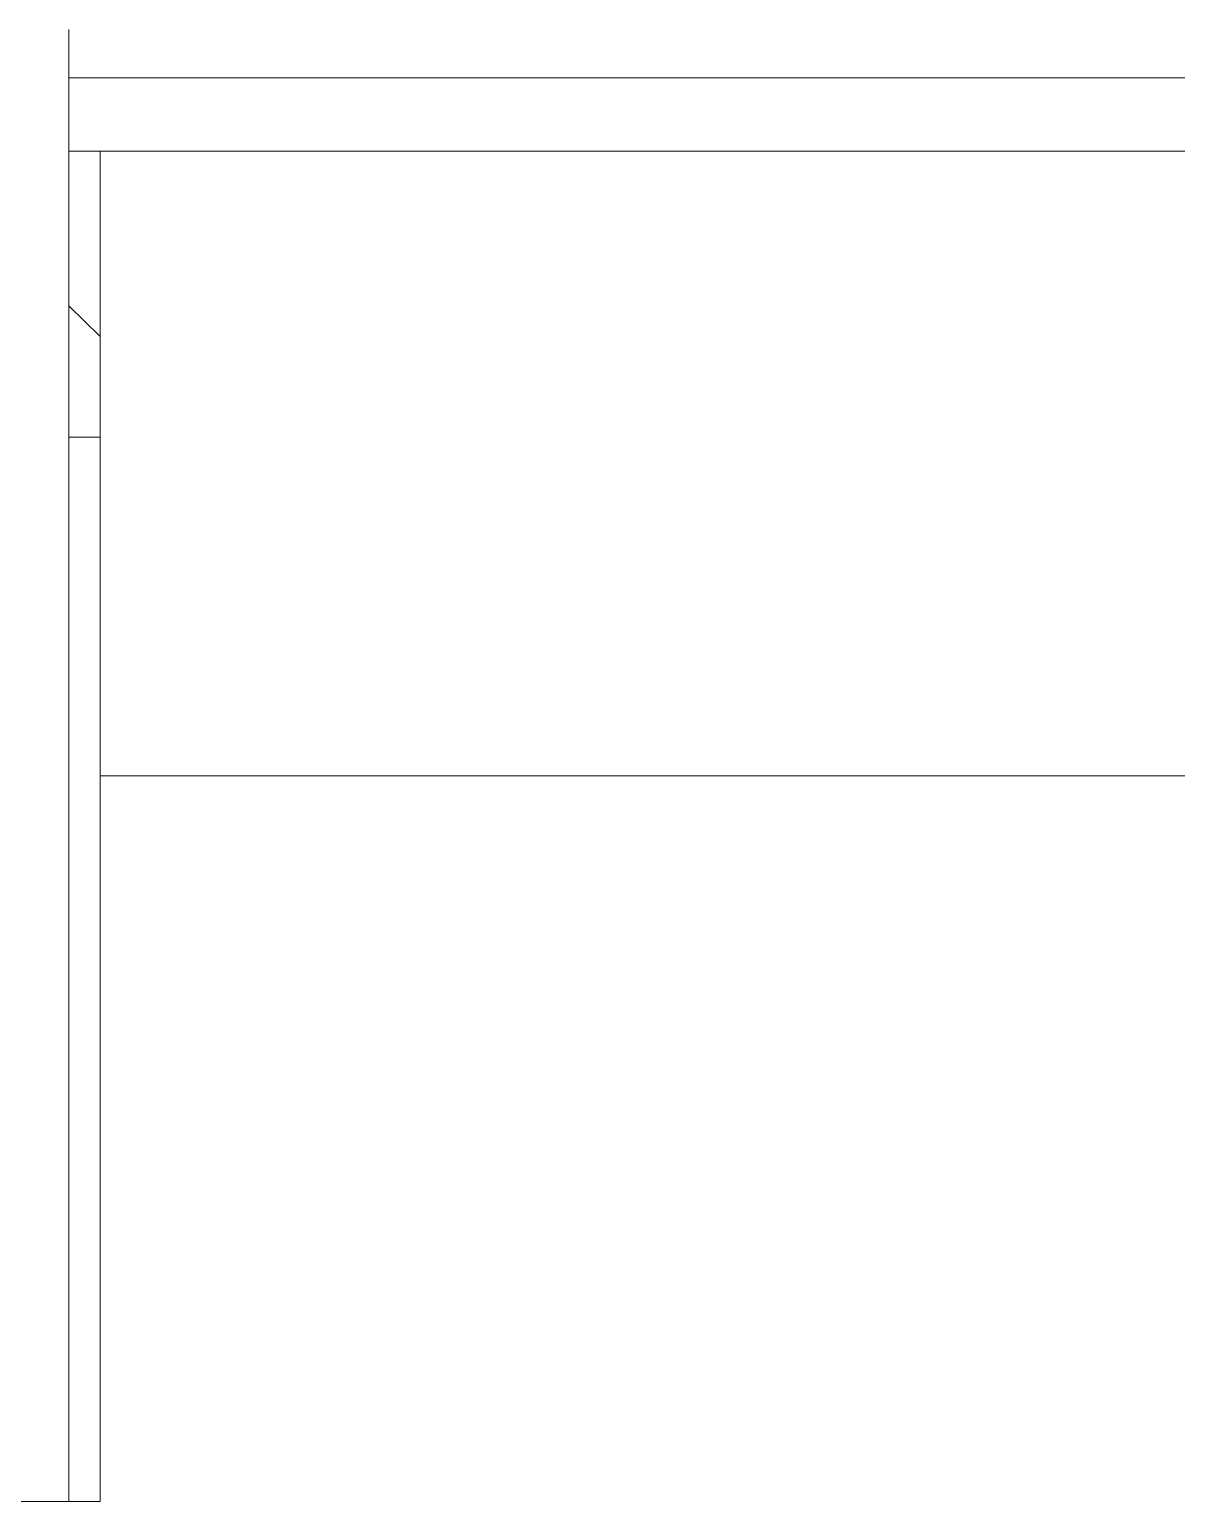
# Model space of a CAD drawing. Extents: x -319 to 3117, y -991 to 292.
# Drawn here: x 2427.18 to 2434.59, y -559.48 to -549.97 of the extents above; entities that cross this region are included whole.
import ezdxf

# ---------------------------------------------------------------- set-up
doc = ezdxf.new("R2010")
doc.units = 0
doc.layers.get('0').update_dxf_attribs({"lineweight": 15})
doc.layers.add('Layer 1', color=7, linetype='Continuous')

# ---------------------------------------------------------------- blocks, each defined once
blk = doc.blocks.new('A$C160C5CDC')
at = {"layer": 'Layer 1', "color": 0, "lineweight": 20}
for points in [[(3.6531, 42.3445), (3.6531, 42.3445), (3.6531, 42.3445), (3.6531, 42.3445)], [(3.6531, 41.4862), (3.6531, 41.4862), (3.6531, 42.3445), (3.6531, 42.3445)], [(3.6531, 41.4862), (3.6531, 41.4862), (3.6531, 42.3445), (3.6531, 42.3445)], [(3.6531, 41.4862), (3.6531, 41.4862), (3.6531, 42.3445), (3.6531, 42.3445)], [(3.6531, 41.4862), (3.6531, 41.4862), (3.6531, 42.3445), (3.6531, 42.3445)], [(3.6531, 41.4862), (3.6531, 41.4862), (3.6531, 42.3445), (3.6531, 42.3445)], [(3.6531, 41.4862), (3.6531, 41.4862), (3.6531, 42.3445), (3.6531, 42.3445)], [(3.6531, 41.4862), (3.6531, 41.4862), (3.6531, 42.3445), (3.6531, 42.3445)], [(3.6531, 41.4862), (3.6531, 41.4862), (3.6531, 42.3445), (3.6531, 42.3445)], [(3.6531, 41.4862), (3.6531, 41.4862), (3.6531, 42.3445), (3.6531, 42.3445)], [(3.6531, 41.4862), (3.6531, 41.4862), (3.6531, 42.3445), (3.6531, 42.3445)], [(3.6531, 41.4862), (3.6531, 41.4862), (3.6531, 42.3445), (3.6531, 42.3445)], [(3.6531, 41.4862), (3.6531, 41.4862), (3.6531, 42.3445), (3.6531, 42.3445)], [(3.6531, 41.4862), (3.6531, 41.4862), (3.6531, 42.3445), (3.6531, 42.3445)], [(3.6531, 41.4862), (3.6531, 41.4862), (3.6531, 42.3445), (3.6531, 42.3445)], [(3.6531, 41.4862), (3.6531, 41.4862), (3.6531, 42.3445), (3.6531, 42.3445)], [(3.6531, 41.4862), (3.6531, 41.4862), (3.6531, 42.3445), (3.6531, 42.3445)], [(3.6531, 41.4862), (3.6531, 41.4862), (3.6531, 42.3445), (3.6531, 42.3445)], [(3.6531, 41.4862), (3.6531, 41.4862), (3.6531, 42.3445), (3.6531, 42.3445)], [(3.6531, 41.4862), (3.6531, 41.4862), (3.6531, 42.3445), (3.6531, 42.3445)], [(3.6531, 41.4862), (3.6531, 41.4862), (3.6531, 42.3445), (3.6531, 42.3445)], [(3.6531, 41.4862), (3.6531, 41.4862), (3.6531, 42.3445), (3.6531, 42.3445)], [(3.6531, 42.033), (3.6531, 42.033), (3.6531, 42.033), (3.6531, 42.033)], [(3.6531, 42.033), (3.6531, 42.033), (14.6739, 42.033), (14.6739, 42.033)], [(3.6531, 42.033), (3.6531, 42.033), (14.6739, 42.033), (14.6739, 42.033)], [(3.6531, 42.033), (3.6531, 42.033), (14.6739, 42.033), (14.6739, 42.033)], [(3.6531, 42.033), (3.6531, 42.033), (14.6739, 42.033), (14.6739, 42.033)], [(3.6531, 42.033), (3.6531, 42.033), (14.6739, 42.033), (14.6739, 42.033)], [(3.6531, 42.033), (3.6531, 42.033), (14.6739, 42.033), (14.6739, 42.033)], [(3.6531, 42.033), (3.6531, 42.033), (14.6739, 42.033), (14.6739, 42.033)], [(3.6531, 42.033), (3.6531, 42.033), (14.6739, 42.033), (14.6739, 42.033)], [(3.6531, 42.033), (3.6531, 42.033), (14.6739, 42.033), (14.6739, 42.033)], [(3.6531, 42.033), (3.6531, 42.033), (14.6739, 42.033), (14.6739, 42.033)], [(3.6531, 42.033), (3.6531, 42.033), (14.6739, 42.033), (14.6739, 42.033)], [(3.6531, 42.033), (3.6531, 42.033), (14.6739, 42.033), (14.6739, 42.033)], [(3.6531, 42.033), (3.6531, 42.033), (14.6739, 42.033), (14.6739, 42.033)], [(3.6531, 42.033), (3.6531, 42.033), (14.6739, 42.033), (14.6739, 42.033)], [(3.6531, 42.033), (3.6531, 42.033), (14.6739, 42.033), (14.6739, 42.033)], [(3.6531, 42.033), (3.6531, 42.033), (14.6739, 42.033), (14.6739, 42.033)], [(3.6531, 42.033), (3.6531, 42.033), (14.6739, 42.033), (14.6739, 42.033)], [(3.6531, 42.033), (3.6531, 42.033), (14.6739, 42.033), (14.6739, 42.033)], [(3.6531, 42.033), (3.6531, 42.033), (14.6739, 42.033), (14.6739, 42.033)], [(3.6531, 42.033), (3.6531, 42.033), (14.6739, 42.033), (14.6739, 42.033)], [(3.6531, 42.033), (3.6531, 42.033), (14.6739, 42.033), (14.6739, 42.033)], [(3.6531, 41.5593), (3.6531, 41.5593), (3.6531, 41.5593), (3.6531, 41.5593)], [(14.6739, 41.5593), (14.6739, 41.5593), (3.6531, 41.5593), (3.6531, 41.5593)], [(14.6739, 41.5593), (14.6739, 41.5593), (3.6531, 41.5593), (3.6531, 41.5593)], [(14.6739, 41.5593), (14.6739, 41.5593), (3.6531, 41.5593), (3.6531, 41.5593)], [(14.6739, 41.5593), (14.6739, 41.5593), (3.6531, 41.5593), (3.6531, 41.5593)], [(14.6739, 41.5593), (14.6739, 41.5593), (3.6531, 41.5593), (3.6531, 41.5593)], [(14.6739, 41.5593), (14.6739, 41.5593), (3.6531, 41.5593), (3.6531, 41.5593)], [(14.6739, 41.5593), (14.6739, 41.5593), (3.6531, 41.5593), (3.6531, 41.5593)], [(14.6739, 41.5593), (14.6739, 41.5593), (3.6531, 41.5593), (3.6531, 41.5593)], [(14.6739, 41.5593), (14.6739, 41.5593), (3.6531, 41.5593), (3.6531, 41.5593)], [(14.6739, 41.5593), (14.6739, 41.5593), (3.6531, 41.5593), (3.6531, 41.5593)], [(14.6739, 41.5593), (14.6739, 41.5593), (3.6531, 41.5593), (3.6531, 41.5593)], [(14.6739, 41.5593), (14.6739, 41.5593), (3.6531, 41.5593), (3.6531, 41.5593)], [(14.6739, 41.5593), (14.6739, 41.5593), (3.6531, 41.5593), (3.6531, 41.5593)], [(14.6739, 41.5593), (14.6739, 41.5593), (3.6531, 41.5593), (3.6531, 41.5593)], [(14.6739, 41.5593), (14.6739, 41.5593), (3.6531, 41.5593), (3.6531, 41.5593)], [(14.6739, 41.5593), (14.6739, 41.5593), (3.6531, 41.5593), (3.6531, 41.5593)], [(14.6739, 41.5593), (14.6739, 41.5593), (3.6531, 41.5593), (3.6531, 41.5593)], [(14.6739, 41.5593), (14.6739, 41.5593), (3.6531, 41.5593), (3.6531, 41.5593)], [(14.6739, 41.5593), (14.6739, 41.5593), (3.6531, 41.5593), (3.6531, 41.5593)], [(14.6739, 41.5593), (14.6739, 41.5593), (3.6531, 41.5593), (3.6531, 41.5593)], [(14.6739, 41.5593), (14.6739, 41.5593), (3.6531, 41.5593), (3.6531, 41.5593)], [(3.8553, 41.5593), (3.8553, 41.5593), (3.8553, 41.5593), (3.8553, 41.5593)], [(3.8553, 37.5259), (3.8553, 37.5259), (3.8553, 41.5593), (3.8553, 41.5593)], [(3.8553, 37.5259), (3.8553, 37.5259), (3.8553, 41.5593), (3.8553, 41.5593)], [(3.8553, 37.5259), (3.8553, 37.5259), (3.8553, 41.5593), (3.8553, 41.5593)], [(3.8553, 37.5259), (3.8553, 37.5259), (3.8553, 41.5593), (3.8553, 41.5593)], [(3.8553, 37.5259), (3.8553, 37.5259), (3.8553, 41.5593), (3.8553, 41.5593)], [(3.8553, 37.5259), (3.8553, 37.5259), (3.8553, 41.5593), (3.8553, 41.5593)], [(3.8553, 37.5259), (3.8553, 37.5259), (3.8553, 41.5593), (3.8553, 41.5593)], [(3.8553, 37.5259), (3.8553, 37.5259), (3.8553, 41.5593), (3.8553, 41.5593)], [(3.8553, 37.5259), (3.8553, 37.5259), (3.8553, 41.5593), (3.8553, 41.5593)], [(3.8553, 37.5259), (3.8553, 37.5259), (3.8553, 41.5593), (3.8553, 41.5593)], [(3.8553, 37.5259), (3.8553, 37.5259), (3.8553, 41.5593), (3.8553, 41.5593)], [(3.8553, 37.5259), (3.8553, 37.5259), (3.8553, 41.5593), (3.8553, 41.5593)], [(3.8553, 37.5259), (3.8553, 37.5259), (3.8553, 41.5593), (3.8553, 41.5593)], [(3.8553, 37.5259), (3.8553, 37.5259), (3.8553, 41.5593), (3.8553, 41.5593)], [(3.8553, 37.5259), (3.8553, 37.5259), (3.8553, 41.5593), (3.8553, 41.5593)], [(3.8553, 37.5259), (3.8553, 37.5259), (3.8553, 41.5593), (3.8553, 41.5593)], [(3.8553, 37.5259), (3.8553, 37.5259), (3.8553, 41.5593), (3.8553, 41.5593)], [(3.8553, 37.5259), (3.8553, 37.5259), (3.8553, 41.5593), (3.8553, 41.5593)], [(3.8553, 37.5259), (3.8553, 37.5259), (3.8553, 41.5593), (3.8553, 41.5593)], [(3.8553, 37.5259), (3.8553, 37.5259), (3.8553, 41.5593), (3.8553, 41.5593)], [(3.8553, 37.5259), (3.8553, 37.5259), (3.8553, 41.5593), (3.8553, 41.5593)], [(3.6531, 41.4862), (3.6531, 41.4862), (3.6531, 41.4862), (3.6531, 41.4862)], [(3.6531, 41.4862), (3.6531, 41.4862), (3.6531, 41.4862), (3.6531, 41.4862)], [(3.6531, 41.4862), (3.6531, 41.4862), (3.6531, 32.8396), (3.6531, 32.8396)], [(3.6531, 41.4862), (3.6531, 41.4862), (3.6531, 32.8396), (3.6531, 32.8396)], [(3.6531, 41.4862), (3.6531, 41.4862), (3.6531, 32.8396), (3.6531, 32.8396)], [(3.6531, 41.4862), (3.6531, 41.4862), (3.6531, 32.8396), (3.6531, 32.8396)], [(3.6531, 41.4862), (3.6531, 41.4862), (3.6531, 32.8396), (3.6531, 32.8396)], [(3.6531, 41.4862), (3.6531, 41.4862), (3.6531, 32.8396), (3.6531, 32.8396)], [(3.6531, 41.4862), (3.6531, 41.4862), (3.6531, 32.8396), (3.6531, 32.8396)], [(3.6531, 41.4862), (3.6531, 41.4862), (3.6531, 32.8396), (3.6531, 32.8396)], [(3.6531, 41.4862), (3.6531, 41.4862), (3.6531, 32.8396), (3.6531, 32.8396)], [(3.6531, 41.4862), (3.6531, 41.4862), (3.6531, 32.8396), (3.6531, 32.8396)], [(3.6531, 41.4862), (3.6531, 41.4862), (3.6531, 32.8396), (3.6531, 32.8396)], [(3.6531, 41.4862), (3.6531, 41.4862), (3.6531, 32.8396), (3.6531, 32.8396)], [(3.6531, 41.4862), (3.6531, 41.4862), (3.6531, 32.8396), (3.6531, 32.8396)], [(3.6531, 41.4862), (3.6531, 41.4862), (3.6531, 32.8396), (3.6531, 32.8396)], [(3.6531, 41.4862), (3.6531, 41.4862), (3.6531, 32.8396), (3.6531, 32.8396)], [(3.6531, 41.4862), (3.6531, 41.4862), (3.6531, 32.8396), (3.6531, 32.8396)], [(3.6531, 41.4862), (3.6531, 41.4862), (3.6531, 32.8396), (3.6531, 32.8396)], [(3.6531, 41.4862), (3.6531, 41.4862), (3.6531, 32.8396), (3.6531, 32.8396)], [(3.6531, 41.4862), (3.6531, 41.4862), (3.6531, 32.8396), (3.6531, 32.8396)], [(3.6531, 41.4862), (3.6531, 41.4862), (3.6531, 32.8396), (3.6531, 32.8396)], [(3.6531, 41.4862), (3.6531, 41.4862), (3.6531, 32.8396), (3.6531, 32.8396)], [(3.6531, 40.5608), (3.6531, 40.5608), (3.6531, 40.5608), (3.6531, 40.5608)], [(3.8553, 40.3611), (3.8553, 40.3611), (3.6531, 40.5608), (3.6531, 40.5608)], [(3.8553, 40.3611), (3.8553, 40.3611), (3.6531, 40.5608), (3.6531, 40.5608)], [(3.8553, 40.3611), (3.8553, 40.3611), (3.6531, 40.5608), (3.6531, 40.5608)], [(3.8553, 40.3611), (3.8553, 40.3611), (3.6531, 40.5608), (3.6531, 40.5608)], [(3.8553, 40.3611), (3.8553, 40.3611), (3.6531, 40.5608), (3.6531, 40.5608)], [(3.8553, 40.3611), (3.8553, 40.3611), (3.6531, 40.5608), (3.6531, 40.5608)], [(3.8553, 40.3611), (3.8553, 40.3611), (3.6531, 40.5608), (3.6531, 40.5608)], [(3.8553, 40.3611), (3.8553, 40.3611), (3.6531, 40.5608), (3.6531, 40.5608)], [(3.8553, 40.3611), (3.8553, 40.3611), (3.6531, 40.5608), (3.6531, 40.5608)], [(3.8553, 40.3611), (3.8553, 40.3611), (3.6531, 40.5608), (3.6531, 40.5608)], [(3.8553, 40.3611), (3.8553, 40.3611), (3.6531, 40.5608), (3.6531, 40.5608)], [(3.8553, 40.3611), (3.8553, 40.3611), (3.6531, 40.5608), (3.6531, 40.5608)], [(3.8553, 40.3611), (3.8553, 40.3611), (3.6531, 40.5608), (3.6531, 40.5608)], [(3.8553, 40.3611), (3.8553, 40.3611), (3.6531, 40.5608), (3.6531, 40.5608)], [(3.8553, 40.3611), (3.8553, 40.3611), (3.6531, 40.5608), (3.6531, 40.5608)], [(3.8553, 40.3611), (3.8553, 40.3611), (3.6531, 40.5608), (3.6531, 40.5608)], [(3.8553, 40.3611), (3.8553, 40.3611), (3.6531, 40.5608), (3.6531, 40.5608)], [(3.8553, 40.3611), (3.8553, 40.3611), (3.6531, 40.5608), (3.6531, 40.5608)], [(3.8553, 40.3611), (3.8553, 40.3611), (3.6531, 40.5608), (3.6531, 40.5608)], [(3.8553, 40.3611), (3.8553, 40.3611), (3.6531, 40.5608), (3.6531, 40.5608)], [(3.8553, 40.3611), (3.8553, 40.3611), (3.6531, 40.5608), (3.6531, 40.5608)], [(3.8553, 40.3611), (3.8553, 40.3611), (3.8553, 40.3611), (3.8553, 40.3611)], [(3.6531, 39.7118), (3.6531, 39.7118), (3.6531, 39.7118), (3.6531, 39.7118)], [(3.8553, 39.7118), (3.8553, 39.7118), (3.6531, 39.7118), (3.6531, 39.7118)], [(3.8553, 39.7118), (3.8553, 39.7118), (3.6531, 39.7118), (3.6531, 39.7118)], [(3.8553, 39.7118), (3.8553, 39.7118), (3.6531, 39.7118), (3.6531, 39.7118)], [(3.8553, 39.7118), (3.8553, 39.7118), (3.6531, 39.7118), (3.6531, 39.7118)], [(3.8553, 39.7118), (3.8553, 39.7118), (3.6531, 39.7118), (3.6531, 39.7118)], [(3.8553, 39.7118), (3.8553, 39.7118), (3.6531, 39.7118), (3.6531, 39.7118)], [(3.8553, 39.7118), (3.8553, 39.7118), (3.6531, 39.7118), (3.6531, 39.7118)], [(3.8553, 39.7118), (3.8553, 39.7118), (3.6531, 39.7118), (3.6531, 39.7118)], [(3.8553, 39.7118), (3.8553, 39.7118), (3.6531, 39.7118), (3.6531, 39.7118)], [(3.8553, 39.7118), (3.8553, 39.7118), (3.6531, 39.7118), (3.6531, 39.7118)], [(3.8553, 39.7118), (3.8553, 39.7118), (3.6531, 39.7118), (3.6531, 39.7118)], [(3.8553, 39.7118), (3.8553, 39.7118), (3.6531, 39.7118), (3.6531, 39.7118)], [(3.8553, 39.7118), (3.8553, 39.7118), (3.6531, 39.7118), (3.6531, 39.7118)], [(3.8553, 39.7118), (3.8553, 39.7118), (3.6531, 39.7118), (3.6531, 39.7118)], [(3.8553, 39.7118), (3.8553, 39.7118), (3.6531, 39.7118), (3.6531, 39.7118)], [(3.8553, 39.7118), (3.8553, 39.7118), (3.6531, 39.7118), (3.6531, 39.7118)], [(3.8553, 39.7118), (3.8553, 39.7118), (3.6531, 39.7118), (3.6531, 39.7118)], [(3.8553, 39.7118), (3.8553, 39.7118), (3.6531, 39.7118), (3.6531, 39.7118)], [(3.8553, 39.7118), (3.8553, 39.7118), (3.6531, 39.7118), (3.6531, 39.7118)], [(3.8553, 39.7118), (3.8553, 39.7118), (3.6531, 39.7118), (3.6531, 39.7118)], [(3.8553, 39.7118), (3.8553, 39.7118), (3.6531, 39.7118), (3.6531, 39.7118)], [(3.8553, 39.7118), (3.8553, 39.7118), (3.8553, 39.7118), (3.8553, 39.7118)], [(3.8553, 37.5259), (3.8553, 37.5259), (3.8553, 37.5259), (3.8553, 37.5259)], [(3.8553, 37.5259), (3.8553, 37.5259), (3.8553, 37.4825), (3.8553, 37.4825)], [(3.8553, 37.5259), (3.8553, 37.5259), (3.8553, 37.4825), (3.8553, 37.4825)], [(3.8553, 37.5259), (3.8553, 37.5259), (3.8553, 37.4825), (3.8553, 37.4825)], [(3.8553, 37.5259), (3.8553, 37.5259), (3.8553, 37.4825), (3.8553, 37.4825)], [(3.8553, 37.5259), (3.8553, 37.5259), (3.8553, 37.4825), (3.8553, 37.4825)], [(3.8553, 37.5259), (3.8553, 37.5259), (3.8553, 37.4825), (3.8553, 37.4825)], [(3.8553, 37.5259), (3.8553, 37.5259), (3.8553, 37.4825), (3.8553, 37.4825)], [(3.8553, 37.5259), (3.8553, 37.5259), (3.8553, 37.4825), (3.8553, 37.4825)], [(3.8553, 37.5259), (3.8553, 37.5259), (3.8553, 37.4825), (3.8553, 37.4825)], [(3.8553, 37.5259), (3.8553, 37.5259), (3.8553, 37.4825), (3.8553, 37.4825)], [(3.8553, 37.5259), (3.8553, 37.5259), (3.8553, 37.4825), (3.8553, 37.4825)], [(3.8553, 37.5259), (3.8553, 37.5259), (3.8553, 37.4825), (3.8553, 37.4825)], [(3.8553, 37.5259), (3.8553, 37.5259), (3.8553, 37.4825), (3.8553, 37.4825)], [(3.8553, 37.5259), (3.8553, 37.5259), (3.8553, 37.4825), (3.8553, 37.4825)], [(3.8553, 37.5259), (3.8553, 37.5259), (3.8553, 37.4825), (3.8553, 37.4825)], [(3.8553, 37.5259), (3.8553, 37.5259), (3.8553, 37.4825), (3.8553, 37.4825)], [(3.8553, 37.5259), (3.8553, 37.5259), (3.8553, 37.4825), (3.8553, 37.4825)], [(3.8553, 37.5259), (3.8553, 37.5259), (3.8553, 37.4825), (3.8553, 37.4825)], [(3.8553, 37.5259), (3.8553, 37.5259), (3.8553, 37.4825), (3.8553, 37.4825)], [(3.8553, 37.5259), (3.8553, 37.5259), (3.8553, 37.4825), (3.8553, 37.4825)], [(3.8553, 37.5259), (3.8553, 37.5259), (3.8553, 37.4825), (3.8553, 37.4825)], [(3.8553, 37.5259), (3.8553, 37.5259), (3.8553, 37.5259), (3.8553, 37.5259)], [(3.8553, 37.5259), (3.8553, 37.5259), (3.8553, 37.5259), (3.8553, 37.5259)], [(14.5724, 37.5259), (14.5724, 37.5259), (3.8553, 37.5259), (3.8553, 37.5259)], [(14.5724, 37.5259), (14.5724, 37.5259), (3.8553, 37.5259), (3.8553, 37.5259)], [(14.5724, 37.5259), (14.5724, 37.5259), (3.8553, 37.5259), (3.8553, 37.5259)], [(14.5724, 37.5259), (14.5724, 37.5259), (3.8553, 37.5259), (3.8553, 37.5259)], [(14.5724, 37.5259), (14.5724, 37.5259), (3.8553, 37.5259), (3.8553, 37.5259)], [(14.5724, 37.5259), (14.5724, 37.5259), (3.8553, 37.5259), (3.8553, 37.5259)], [(14.5724, 37.5259), (14.5724, 37.5259), (3.8553, 37.5259), (3.8553, 37.5259)], [(14.5724, 37.5259), (14.5724, 37.5259), (3.8553, 37.5259), (3.8553, 37.5259)], [(14.5724, 37.5259), (14.5724, 37.5259), (3.8553, 37.5259), (3.8553, 37.5259)], [(14.5724, 37.5259), (14.5724, 37.5259), (3.8553, 37.5259), (3.8553, 37.5259)], [(14.5724, 37.5259), (14.5724, 37.5259), (3.8553, 37.5259), (3.8553, 37.5259)], [(14.5724, 37.5259), (14.5724, 37.5259), (3.8553, 37.5259), (3.8553, 37.5259)], [(14.5724, 37.5259), (14.5724, 37.5259), (3.8553, 37.5259), (3.8553, 37.5259)], [(14.5724, 37.5259), (14.5724, 37.5259), (3.8553, 37.5259), (3.8553, 37.5259)], [(14.5724, 37.5259), (14.5724, 37.5259), (3.8553, 37.5259), (3.8553, 37.5259)], [(14.5724, 37.5259), (14.5724, 37.5259), (3.8553, 37.5259), (3.8553, 37.5259)], [(14.5724, 37.5259), (14.5724, 37.5259), (3.8553, 37.5259), (3.8553, 37.5259)], [(14.5724, 37.5259), (14.5724, 37.5259), (3.8553, 37.5259), (3.8553, 37.5259)], [(14.5724, 37.5259), (14.5724, 37.5259), (3.8553, 37.5259), (3.8553, 37.5259)], [(14.5724, 37.5259), (14.5724, 37.5259), (3.8553, 37.5259), (3.8553, 37.5259)], [(14.5724, 37.5259), (14.5724, 37.5259), (3.8553, 37.5259), (3.8553, 37.5259)], [(3.8553, 37.4825), (3.8553, 37.4825), (3.8553, 37.4825), (3.8553, 37.4825)], [(3.8553, 37.4825), (3.8553, 37.4825), (3.8553, 37.4825), (3.8553, 37.4825)], [(3.8553, 36.4445), (3.8553, 36.4445), (3.8553, 37.4825), (3.8553, 37.4825)], [(3.8553, 36.4445), (3.8553, 36.4445), (3.8553, 37.4825), (3.8553, 37.4825)], [(3.8553, 36.4445), (3.8553, 36.4445), (3.8553, 37.4825), (3.8553, 37.4825)], [(3.8553, 36.4445), (3.8553, 36.4445), (3.8553, 37.4825), (3.8553, 37.4825)], [(3.8553, 36.4445), (3.8553, 36.4445), (3.8553, 37.4825), (3.8553, 37.4825)], [(3.8553, 36.4445), (3.8553, 36.4445), (3.8553, 37.4825), (3.8553, 37.4825)], [(3.8553, 36.4445), (3.8553, 36.4445), (3.8553, 37.4825), (3.8553, 37.4825)], [(3.8553, 36.4445), (3.8553, 36.4445), (3.8553, 37.4825), (3.8553, 37.4825)], [(3.8553, 36.4445), (3.8553, 36.4445), (3.8553, 37.4825), (3.8553, 37.4825)], [(3.8553, 36.4445), (3.8553, 36.4445), (3.8553, 37.4825), (3.8553, 37.4825)], [(3.8553, 36.4445), (3.8553, 36.4445), (3.8553, 37.4825), (3.8553, 37.4825)], [(3.8553, 36.4445), (3.8553, 36.4445), (3.8553, 37.4825), (3.8553, 37.4825)], [(3.8553, 36.4445), (3.8553, 36.4445), (3.8553, 37.4825), (3.8553, 37.4825)], [(3.8553, 36.4445), (3.8553, 36.4445), (3.8553, 37.4825), (3.8553, 37.4825)], [(3.8553, 36.4445), (3.8553, 36.4445), (3.8553, 37.4825), (3.8553, 37.4825)], [(3.8553, 36.4445), (3.8553, 36.4445), (3.8553, 37.4825), (3.8553, 37.4825)], [(3.8553, 36.4445), (3.8553, 36.4445), (3.8553, 37.4825), (3.8553, 37.4825)], [(3.8553, 36.4445), (3.8553, 36.4445), (3.8553, 37.4825), (3.8553, 37.4825)], [(3.8553, 36.4445), (3.8553, 36.4445), (3.8553, 37.4825), (3.8553, 37.4825)], [(3.8553, 36.4445), (3.8553, 36.4445), (3.8553, 37.4825), (3.8553, 37.4825)], [(3.8553, 36.4445), (3.8553, 36.4445), (3.8553, 37.4825), (3.8553, 37.4825)], [(3.8553, 36.4445), (3.8553, 36.4445), (3.8553, 36.4445), (3.8553, 36.4445)], [(3.8553, 36.4445), (3.8553, 36.4445), (3.8553, 36.4445), (3.8553, 36.4445)], [(3.8553, 36.4445), (3.8553, 36.4445), (3.8553, 34.5642), (3.8553, 34.5642)], [(3.8553, 36.4445), (3.8553, 36.4445), (3.8553, 34.5642), (3.8553, 34.5642)], [(3.8553, 36.4445), (3.8553, 36.4445), (3.8553, 34.5642), (3.8553, 34.5642)], [(3.8553, 36.4445), (3.8553, 36.4445), (3.8553, 34.5642), (3.8553, 34.5642)], [(3.8553, 36.4445), (3.8553, 36.4445), (3.8553, 34.5642), (3.8553, 34.5642)], [(3.8553, 36.4445), (3.8553, 36.4445), (3.8553, 34.5642), (3.8553, 34.5642)], [(3.8553, 36.4445), (3.8553, 36.4445), (3.8553, 34.5642), (3.8553, 34.5642)], [(3.8553, 36.4445), (3.8553, 36.4445), (3.8553, 34.5642), (3.8553, 34.5642)], [(3.8553, 36.4445), (3.8553, 36.4445), (3.8553, 34.5642), (3.8553, 34.5642)], [(3.8553, 36.4445), (3.8553, 36.4445), (3.8553, 34.5642), (3.8553, 34.5642)], [(3.8553, 36.4445), (3.8553, 36.4445), (3.8553, 34.5642), (3.8553, 34.5642)], [(3.8553, 36.4445), (3.8553, 36.4445), (3.8553, 34.5642), (3.8553, 34.5642)], [(3.8553, 36.4445), (3.8553, 36.4445), (3.8553, 34.5642), (3.8553, 34.5642)], [(3.8553, 36.4445), (3.8553, 36.4445), (3.8553, 34.5642), (3.8553, 34.5642)], [(3.8553, 36.4445), (3.8553, 36.4445), (3.8553, 34.5642), (3.8553, 34.5642)], [(3.8553, 36.4445), (3.8553, 36.4445), (3.8553, 34.5642), (3.8553, 34.5642)], [(3.8553, 36.4445), (3.8553, 36.4445), (3.8553, 34.5642), (3.8553, 34.5642)], [(3.8553, 36.4445), (3.8553, 36.4445), (3.8553, 34.5642), (3.8553, 34.5642)], [(3.8553, 36.4445), (3.8553, 36.4445), (3.8553, 34.5642), (3.8553, 34.5642)], [(3.8553, 36.4445), (3.8553, 36.4445), (3.8553, 34.5642), (3.8553, 34.5642)], [(3.8553, 36.4445), (3.8553, 36.4445), (3.8553, 34.5642), (3.8553, 34.5642)], [(3.8553, 34.5642), (3.8553, 34.5642), (3.8553, 34.5642), (3.8553, 34.5642)], [(3.8553, 34.3738), (3.8553, 34.3738), (3.8553, 34.5642), (3.8553, 34.5642)], [(3.8553, 34.3738), (3.8553, 34.3738), (3.8553, 34.5642), (3.8553, 34.5642)], [(3.8553, 34.3738), (3.8553, 34.3738), (3.8553, 34.5642), (3.8553, 34.5642)], [(3.8553, 34.3738), (3.8553, 34.3738), (3.8553, 34.5642), (3.8553, 34.5642)], [(3.8553, 34.3738), (3.8553, 34.3738), (3.8553, 34.5642), (3.8553, 34.5642)], [(3.8553, 34.3738), (3.8553, 34.3738), (3.8553, 34.5642), (3.8553, 34.5642)], [(3.8553, 34.3738), (3.8553, 34.3738), (3.8553, 34.5642), (3.8553, 34.5642)], [(3.8553, 34.3738), (3.8553, 34.3738), (3.8553, 34.5642), (3.8553, 34.5642)], [(3.8553, 34.3738), (3.8553, 34.3738), (3.8553, 34.5642), (3.8553, 34.5642)], [(3.8553, 34.3738), (3.8553, 34.3738), (3.8553, 34.5642), (3.8553, 34.5642)], [(3.8553, 34.3738), (3.8553, 34.3738), (3.8553, 34.5642), (3.8553, 34.5642)], [(3.8553, 34.3738), (3.8553, 34.3738), (3.8553, 34.5642), (3.8553, 34.5642)], [(3.8553, 34.3738), (3.8553, 34.3738), (3.8553, 34.5642), (3.8553, 34.5642)], [(3.8553, 34.3738), (3.8553, 34.3738), (3.8553, 34.5642), (3.8553, 34.5642)], [(3.8553, 34.3738), (3.8553, 34.3738), (3.8553, 34.5642), (3.8553, 34.5642)], [(3.8553, 34.3738), (3.8553, 34.3738), (3.8553, 34.5642), (3.8553, 34.5642)], [(3.8553, 34.3738), (3.8553, 34.3738), (3.8553, 34.5642), (3.8553, 34.5642)], [(3.8553, 34.3738), (3.8553, 34.3738), (3.8553, 34.5642), (3.8553, 34.5642)], [(3.8553, 34.3738), (3.8553, 34.3738), (3.8553, 34.5642), (3.8553, 34.5642)], [(3.8553, 34.3738), (3.8553, 34.3738), (3.8553, 34.5642), (3.8553, 34.5642)], [(3.8553, 34.3738), (3.8553, 34.3738), (3.8553, 34.5642), (3.8553, 34.5642)], [(3.8553, 34.5642), (3.8553, 34.5642), (3.8553, 34.5642), (3.8553, 34.5642)], [(3.8553, 34.3738), (3.8553, 34.3738), (3.8553, 34.3738), (3.8553, 34.3738)], [(3.8553, 34.3738), (3.8553, 34.3738), (3.8553, 34.3738), (3.8553, 34.3738)], [(3.8553, 34.3738), (3.8553, 34.3738), (3.8553, 32.8396), (3.8553, 32.8396)], [(3.8553, 34.3738), (3.8553, 34.3738), (3.8553, 32.8396), (3.8553, 32.8396)], [(3.8553, 34.3738), (3.8553, 34.3738), (3.8553, 32.8396), (3.8553, 32.8396)], [(3.8553, 34.3738), (3.8553, 34.3738), (3.8553, 32.8396), (3.8553, 32.8396)], [(3.8553, 34.3738), (3.8553, 34.3738), (3.8553, 32.8396), (3.8553, 32.8396)], [(3.8553, 34.3738), (3.8553, 34.3738), (3.8553, 32.8396), (3.8553, 32.8396)], [(3.8553, 34.3738), (3.8553, 34.3738), (3.8553, 32.8396), (3.8553, 32.8396)], [(3.8553, 34.3738), (3.8553, 34.3738), (3.8553, 32.8396), (3.8553, 32.8396)], [(3.8553, 34.3738), (3.8553, 34.3738), (3.8553, 32.8396), (3.8553, 32.8396)], [(3.8553, 34.3738), (3.8553, 34.3738), (3.8553, 32.8396), (3.8553, 32.8396)], [(3.8553, 34.3738), (3.8553, 34.3738), (3.8553, 32.8396), (3.8553, 32.8396)], [(3.8553, 34.3738), (3.8553, 34.3738), (3.8553, 32.8396), (3.8553, 32.8396)], [(3.8553, 34.3738), (3.8553, 34.3738), (3.8553, 32.8396), (3.8553, 32.8396)], [(3.8553, 34.3738), (3.8553, 34.3738), (3.8553, 32.8396), (3.8553, 32.8396)], [(3.8553, 34.3738), (3.8553, 34.3738), (3.8553, 32.8396), (3.8553, 32.8396)], [(3.8553, 34.3738), (3.8553, 34.3738), (3.8553, 32.8396), (3.8553, 32.8396)], [(3.8553, 34.3738), (3.8553, 34.3738), (3.8553, 32.8396), (3.8553, 32.8396)], [(3.8553, 34.3738), (3.8553, 34.3738), (3.8553, 32.8396), (3.8553, 32.8396)], [(3.8553, 34.3738), (3.8553, 34.3738), (3.8553, 32.8396), (3.8553, 32.8396)], [(3.8553, 34.3738), (3.8553, 34.3738), (3.8553, 32.8396), (3.8553, 32.8396)], [(3.8553, 34.3738), (3.8553, 34.3738), (3.8553, 32.8396), (3.8553, 32.8396)], [(0.3164, 32.8396), (0.3164, 32.8396), (3.8553, 32.8396), (3.8553, 32.8396)], [(0.3164, 32.8396), (0.3164, 32.8396), (3.8553, 32.8396), (3.8553, 32.8396)], [(0.3164, 32.8396), (0.3164, 32.8396), (3.8553, 32.8396), (3.8553, 32.8396)], [(0.3164, 32.8396), (0.3164, 32.8396), (3.8553, 32.8396), (3.8553, 32.8396)], [(0.3164, 32.8396), (0.3164, 32.8396), (3.8553, 32.8396), (3.8553, 32.8396)], [(0.3164, 32.8396), (0.3164, 32.8396), (3.8553, 32.8396), (3.8553, 32.8396)], [(0.3164, 32.8396), (0.3164, 32.8396), (3.8553, 32.8396), (3.8553, 32.8396)], [(0.3164, 32.8396), (0.3164, 32.8396), (3.8553, 32.8396), (3.8553, 32.8396)], [(0.3164, 32.8396), (0.3164, 32.8396), (3.8553, 32.8396), (3.8553, 32.8396)], [(0.3164, 32.8396), (0.3164, 32.8396), (3.8553, 32.8396), (3.8553, 32.8396)], [(0.3164, 32.8396), (0.3164, 32.8396), (3.8553, 32.8396), (3.8553, 32.8396)], [(0.3164, 32.8396), (0.3164, 32.8396), (3.8553, 32.8396), (3.8553, 32.8396)], [(0.3164, 32.8396), (0.3164, 32.8396), (3.8553, 32.8396), (3.8553, 32.8396)], [(0.3164, 32.8396), (0.3164, 32.8396), (3.8553, 32.8396), (3.8553, 32.8396)], [(0.3164, 32.8396), (0.3164, 32.8396), (3.8553, 32.8396), (3.8553, 32.8396)], [(0.3164, 32.8396), (0.3164, 32.8396), (3.8553, 32.8396), (3.8553, 32.8396)], [(0.3164, 32.8396), (0.3164, 32.8396), (3.8553, 32.8396), (3.8553, 32.8396)], [(0.3164, 32.8396), (0.3164, 32.8396), (3.8553, 32.8396), (3.8553, 32.8396)], [(0.3164, 32.8396), (0.3164, 32.8396), (3.8553, 32.8396), (3.8553, 32.8396)], [(0.3164, 32.8396), (0.3164, 32.8396), (3.8553, 32.8396), (3.8553, 32.8396)], [(0.3164, 32.8396), (0.3164, 32.8396), (3.8553, 32.8396), (3.8553, 32.8396)], [(3.6531, 32.8396), (3.6531, 32.8396), (3.6531, 32.8396), (3.6531, 32.8396)], [(3.8553, 32.8396), (3.8553, 32.8396), (3.8553, 32.8396), (3.8553, 32.8396)], [(3.8553, 32.8396), (3.8553, 32.8396), (3.8553, 32.8396), (3.8553, 32.8396)]]:
    blk.add_open_spline(points, degree=3, dxfattribs=at)

msp = doc.modelspace()

# ---------------------------------------------------------------- block references
at = {"lineweight": 15}
msp.add_blockref('A$C160C5CDC', (2423.7858, -592.3187), dxfattribs=at)

doc.saveas('drawing.dxf')
